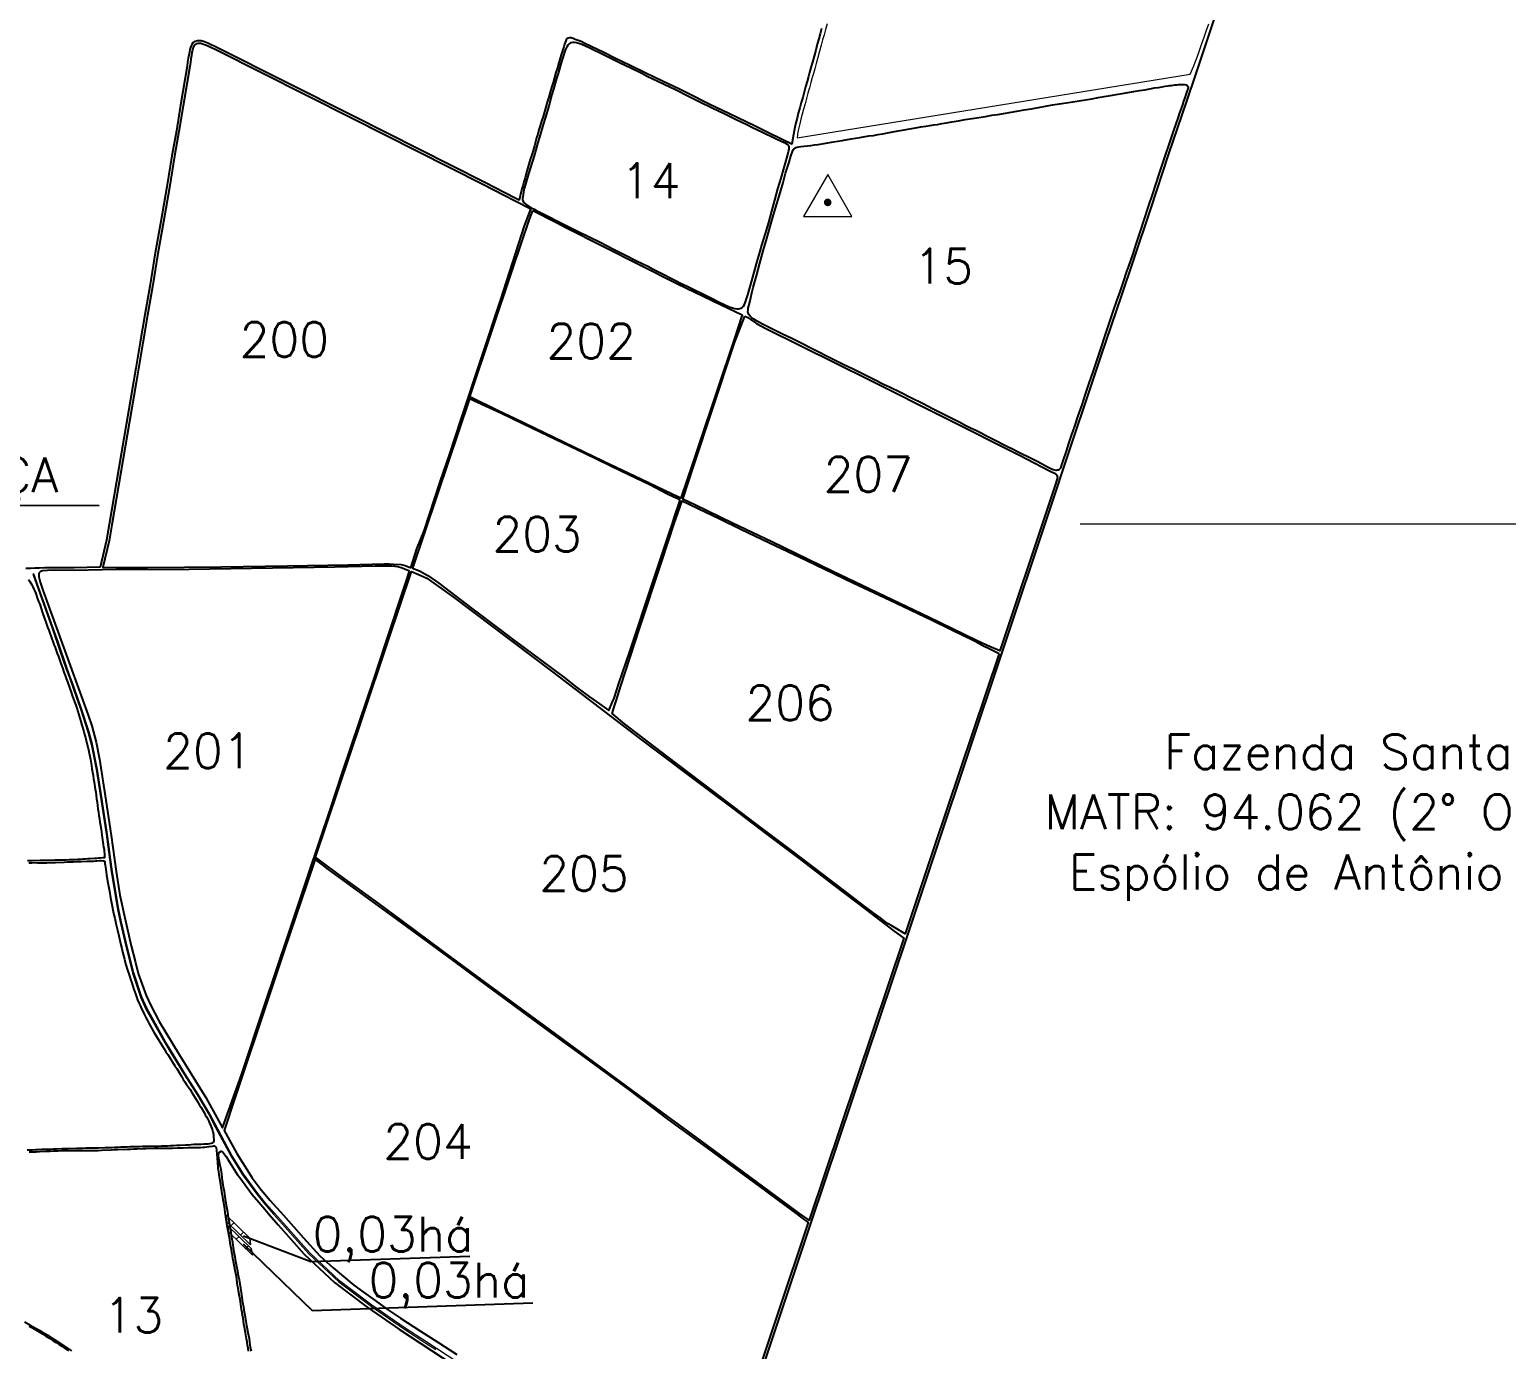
# Model space of a CAD drawing. Extents: x 737683 to 746083, y 7801653 to 7813533.
# Drawn here: x 740887 to 743097, y 7805790 to 7807765 of the extents above; entities that cross this region are included whole.
import ezdxf
from ezdxf.enums import TextEntityAlignment as Align

# ---------------------------------------------------------------- set-up
doc = ezdxf.new("R2010")
doc.units = 0
doc.header["$MEASUREMENT"] = 0
for name, color, linetype in [('0114000479', 1, 'Continuous'), ('0114000479011', 5, 'Continuous'), ('0114000479012', 5, 'Continuous'), ('0114000479013', 5, 'Continuous'), ('0114000479014', 5, 'Continuous'), ('0114000479015', 5, 'Continuous'), ('0114000479173', 5, 'Continuous'), ('0114000479200', 5, 'Continuous'), ('0114000479201', 5, 'Continuous'), ('0114000479202', 5, 'Continuous'), ('0114000479203', 5, 'Continuous'), ('0114000479204', 5, 'Continuous'), ('0114000479205', 5, 'Continuous'), ('0114000479206', 5, 'Continuous'), ('0114000479207', 5, 'Continuous'), ('CANAL VINHAÇA', 7, 'Continuous'), ('TEXTO', 7, 'Continuous'), ('TEXTO CONFRONTANTES', 7, 'Continuous'), ('TEXTO_NUN_TAL', 7, 'Continuous')]:
    doc.layers.add(name, color=color, linetype=linetype)
for name, color, linetype, lineweight in [('0114000479187', 5, 'Continuous', 9), ('MALHA', 253, 'Continuous', 9), ('TEXTO_DIVERSOS', 7, 'Continuous', 5)]:
    doc.layers.add(name, color=color, linetype=linetype, lineweight=lineweight)
doc.styles.add('ROMANS', font='romans')
doc.styles.add('SIMPLEX', font='simplex', dxfattribs={"height": 0.2})

msp = doc.modelspace()

# ---------------------------------------------------------------- hatches: boundary and pattern name
at = {"layer": 'MALHA', "linetype": 'ByBlock'}
h = msp.add_hatch(dxfattribs=at)
h.set_pattern_fill('ANSI31', color=3, scale=160)
h.set_pattern_definition([(45, (-4.094, -6.242), (-14.142135624, 14.142135624), [])])
h.paths.add_polyline_path([(741180.5, 7805991.5), (741181.7, 7805984.7), (741182.3, 7805981), (741218, 7805946.1), (741216.7, 7805956.2)])
h.paths.add_polyline_path([(741183.1, 7805976), (741184.2, 7805969.9), (741184.9, 7805965.9), (741220.7, 7805930.9), (741218.9, 7805941.1)])

# ---------------------------------------------------------------- linework, layer by layer
at = {"linetype": 'ByBlock'}
for points in [[(740597.4, 7806933.4), (740425.8, 7807054.8), (740991.4, 7807053.2)], [(741206.7, 7805947.9), (741310, 7805848.3), (741640.4, 7805859.4)], [(741207.6, 7805960), (741308.1, 7805921.6), (741546.3, 7805929.6)]]:
    msp.add_lwpolyline(points, dxfattribs=at)
at = {"layer": '0114000479'}
for points in [[(741964.9, 7805704.3), (742057.6, 7805981.3), (742199.9, 7806406.1), (742244.4, 7806539.2), (742341.6, 7806829.8), (742415.1, 7807049.3), (742427.1, 7807085.2), (742429.8, 7807094.8), (742488.3, 7807269.4), (742489.3, 7807272.5), (742490.9, 7807277), (742521.6, 7807367.9), (742538.8, 7807418.4), (742565, 7807496.9), (742591.7, 7807577.8), (742619.1, 7807658), (742632.6, 7807698.2), (742634.1, 7807702.7), (742641, 7807723.3), (742673.1, 7807820)], [(742072.6, 7807766.8), (742070.4, 7807759), (742068.2, 7807751.6), (742066.1, 7807743.4), (742063.7, 7807734.6), (742061.3, 7807725.3), (742058.7, 7807716.3), (742056.5, 7807708.3), (742054.4, 7807701.3), (742052.8, 7807695.2), (742050.7, 7807687.6), (742048.4, 7807679.5), (742046.3, 7807671.5), (742044.2, 7807663.8), (742042.1, 7807656), (742039.8, 7807648.1), (742037.6, 7807640.2), (742035.7, 7807632.6), (742034, 7807625.6), (742032.5, 7807619.3), (742031.3, 7807613.6), (742030.3, 7807608.2), (742028.1, 7807593.8), (742012.7, 7807601.2), (741993.2, 7807610.9), (741971, 7807621.7), (741948.3, 7807632.6), (741932.7, 7807640.1), (741916.6, 7807647.8), (741900.5, 7807655.9), (741876, 7807668), (741859.6, 7807675.9), (741834.5, 7807688), (741809.3, 7807700.3), (741785, 7807712.1), (741763.9, 7807722.2), (741745.6, 7807731.3), (741728.7, 7807739.6), (741717.2, 7807745.1), (741712.5, 7807747.3), (741708.2, 7807749.2), (741703.9, 7807750.6), (741700.6, 7807751.9), (741697.7, 7807752.7), (741695, 7807752.9), (741693, 7807752.3), (741691.4, 7807751.3), (741690.3, 7807750), (741689.5, 7807748.3), (741688.7, 7807746.2), (741687.7, 7807743.3), (741686.6, 7807739.6), (741685.1, 7807734.8), (741683.4, 7807728.9), (741681.4, 7807722.3), (741679.3, 7807715.3), (741677.2, 7807708.1), (741675, 7807700.9), (741672.8, 7807693.6), (741670.7, 7807686.1), (741668.4, 7807678.8), (741666.2, 7807671.4), (741664.1, 7807664), (741662, 7807656.7), (741659.8, 7807649.4), (741657.6, 7807642.2), (741655.6, 7807635), (741653.5, 7807628.1), (741651.5, 7807621.4), (741649.5, 7807615), (741647.7, 7807608.9), (741646, 7807603.1), (741644.3, 7807597.4), (741642.6, 7807591.2), (741640.7, 7807584.5), (741638.7, 7807577.7), (741636.6, 7807570.8), (741634.6, 7807563.9), (741632.5, 7807556.9), (741630.6, 7807550.1), (741628.7, 7807543.5), (741627, 7807537.3), (741625.4, 7807531.6), (741624, 7807526.7), (741623.1, 7807522.8), (741619.7, 7807509.9), (741614.7, 7807512.4), (741567.5, 7807537.1), (741371.9, 7807635.8), (741168.6, 7807738), (741153.8, 7807744.9), (741149.1, 7807747), (741143.9, 7807748.6), (741138.7, 7807748.6), (741135, 7807747.6), (741131.7, 7807745.6), (741129.8, 7807742.9), (741128.3, 7807740), (741127.1, 7807735.5), (741126.3, 7807731.6), (741125.4, 7807727.2), (741124.7, 7807722.3), (741123.8, 7807716.7), (741122.9, 7807710.4), (741113.1, 7807652), (741106.9, 7807613.5), (741100.1, 7807576.3), (741092.8, 7807529.7), (741083.8, 7807478.1), (741075.4, 7807431), (741067.6, 7807383.7), (741059.8, 7807338.5), (741052.9, 7807297.3), (741046.2, 7807258.6), (741042.6, 7807238), (741006.2, 7807024.5), (741002.2, 7807001), (740992.8, 7806960.7), (740954, 7806959.9), (740917.3, 7806959.6), (740910, 7806959.6), (740902.2, 7806959.4), (740895.1, 7806959.2), (740888.4, 7806958.9), (740881.8, 7806958.9)], [(740886.4, 7805824.8), (740891.5, 7805822), (740896.5, 7805819.1), (740901.5, 7805816.2), (740906.5, 7805813), (740911.6, 7805809.7), (740916.8, 7805806.5), (740921.9, 7805803.4), (740926.9, 7805800.2), (740931.7, 7805797.1), (740936.4, 7805794), (740941, 7805790.8), (740945.5, 7805787.6)]]:
    msp.add_lwpolyline(points, dxfattribs=at)
at = {"layer": '0114000479011', "color": 5, "elevation": 558.9}
msp.add_lwpolyline([(740885.8, 7806942), (740887.6, 7806939.4), (740889.3, 7806936.7), (740890.8, 7806934), (740892.3, 7806931.1), (740893.8, 7806927.9), (740895.1, 7806924.6), (740896.4, 7806921), (740899.3, 7806913.3), (740900.8, 7806909.3), (740902.4, 7806905.2), (740906.7, 7806892.4), (740909.6, 7806883.9), (740911, 7806879.6), (740912.6, 7806875.3), (740914.2, 7806870.9), (740915.8, 7806866.5), (740917.4, 7806862.1), (740919, 7806857.7), (740923.7, 7806844.7), (740925.4, 7806840.4), (740927.1, 7806836), (740928.7, 7806831.6), (740930.3, 7806827.1), (740931.8, 7806822.6), (740933.5, 7806818), (740936.9, 7806808.5), (740938.7, 7806803.6), (740940.4, 7806798.7), (740942.1, 7806793.9), (740944, 7806788.9), (740947.5, 7806778.9), (740949.4, 7806773.8), (740951.2, 7806768.8), (740954.6, 7806758.9), (740956.2, 7806754.1), (740957.8, 7806749.4), (740959.3, 7806744.6), (740962.3, 7806734.5), (740963.8, 7806729.5), (740965.5, 7806724.3), (740968.3, 7806714.9), (740969.5, 7806710.4), (740970.7, 7806705.9), (740971.9, 7806701.3), (740973, 7806696.5), (740974.3, 7806691.9), (740975.5, 7806687.1), (740976.5, 7806682.3), (740977.3, 7806677.6), (740978.2, 7806672.8), (740979.7, 7806663.7), (740980.5, 7806658.9), (740981.4, 7806653.9), (740982.2, 7806648.9), (740983, 7806643.8), (740983.8, 7806638.7), (740985.6, 7806628.6), (740986.3, 7806623.7), (740987, 7806618.8), (740987.5, 7806614), (740988.2, 7806609.1), (740988.8, 7806604), (740989.5, 7806599), (740990.2, 7806594), (740991, 7806589.1), (740991.8, 7806584), (740992.6, 7806579.1), (740993.2, 7806574.1), (740994.6, 7806564.4), (740995.4, 7806559.6), (740997.4, 7806545.6), (740998, 7806541.5), (740998.6, 7806537.9), (740999, 7806534.5), (740999.4, 7806531.5), (740999.5, 7806529.1), (740999.5, 7806527.5), (740999.4, 7806525.8), (740998.8, 7806525.7), (740997.8, 7806525.6), (740996.7, 7806525.5), (740992.8, 7806525.1), (740990.1, 7806524.9), (740987.2, 7806524.8), (740984.4, 7806524.7), (740977.7, 7806524.2), (740974.2, 7806524), (740970.6, 7806523.7), (740967, 7806523.4), (740963.4, 7806523.1), (740959.4, 7806523), (740955.4, 7806522.8), (740951.1, 7806522.6), (740946.6, 7806522.6), (740942.1, 7806522.3), (740937.6, 7806522.1), (740933.3, 7806522), (740929.1, 7806522), (740925, 7806521.9), (740921, 7806521.7), (740917.1, 7806521.6), (740913.3, 7806521.5), (740909.8, 7806521.5), (740906.6, 7806521.5), (740903.1, 7806521.4), (740891.4, 7806521.2), (740887.6, 7806521.3), (740884, 7806521.3)], dxfattribs=at)
at = {"layer": '0114000479012', "color": 5, "elevation": 538.4}
msp.add_lwpolyline([(740886, 7806518.2), (740890.4, 7806518.3), (740894.8, 7806518.4), (740899.3, 7806518.3), (740908.3, 7806518.2), (740912.9, 7806518.3), (740921.7, 7806518.6), (740926, 7806518.7), (740939.1, 7806519.3), (740943.5, 7806519.5), (740948, 7806519.7), (740952.4, 7806519.8), (740956.8, 7806519.9), (740965.1, 7806520.2), (740972.8, 7806520.5), (740976.6, 7806520.6), (740980, 7806520.8), (740983, 7806520.8), (740985.9, 7806521), (740988.6, 7806521.1), (740992.4, 7806521.4), (740994.2, 7806521.5), (740997.1, 7806521.3), (740998.5, 7806521.2), (740999.5, 7806520.4), (740999.6, 7806519.1), (740999.9, 7806517.3), (741000.4, 7806514.7), (741000.8, 7806511.7), (741001.3, 7806508.1), (741001.9, 7806504.3), (741002.5, 7806500.2), (741004, 7806490.6), (741004.7, 7806485.6), (741005.6, 7806480.6), (741006.7, 7806475.6), (741008.4, 7806465.7), (741010.3, 7806455.7), (741012.3, 7806445.4), (741013.4, 7806440.3), (741014.6, 7806435.2), (741015.8, 7806430.2), (741017, 7806425.5), (741018.9, 7806417.2), (741020.9, 7806408.8), (741021.9, 7806404.5), (741023.9, 7806395.2), (741025.1, 7806390.1), (741026.4, 7806384.8), (741027.8, 7806379.5), (741029.2, 7806374.1), (741030.5, 7806369.1), (741031.8, 7806364), (741033.2, 7806359.2), (741036.1, 7806350.4), (741038.8, 7806342.3), (741040.1, 7806338.4), (741042.6, 7806330.2), (741045.5, 7806321.8), (741047.1, 7806317.4), (741048.9, 7806313.1), (741050.9, 7806308.7), (741052.9, 7806304.4), (741054.8, 7806299.8), (741057.1, 7806295.3), (741059.3, 7806290.8), (741061.4, 7806286.5), (741063.6, 7806282.2), (741065.9, 7806277.9), (741068.4, 7806273.5), (741070.9, 7806269), (741073.4, 7806264.7), (741080.9, 7806251.7), (741083.5, 7806247.5), (741086.1, 7806243.6), (741088.6, 7806239.5), (741091.3, 7806235.4), (741094.1, 7806231.3), (741096.7, 7806227.2), (741104.6, 7806214.4), (741107.4, 7806210.1), (741112.7, 7806201.8), (741115.1, 7806197.8), (741117.3, 7806194), (741119.7, 7806190.3), (741122.2, 7806186.3), (741124.8, 7806182.4), (741127.3, 7806178.7), (741129.9, 7806174.6), (741134.8, 7806166.5), (741137.3, 7806162.5), (741141.7, 7806155.3), (741143.8, 7806151.8), (741146, 7806148.2), (741148.3, 7806144.4), (741150.2, 7806141.1), (741152, 7806137.8), (741153.8, 7806134.6), (741155.3, 7806131.5), (741156.7, 7806128.5), (741157.9, 7806125.8), (741158.9, 7806123.1), (741159.9, 7806120.5), (741160.4, 7806119.2), (741161, 7806117.3), (741161.4, 7806115.7), (741161.8, 7806113.9), (741162, 7806112.8), (741162.3, 7806111.4), (741162.4, 7806109.7), (741162.5, 7806108.2), (741162.7, 7806107.2), (741163.1, 7806105.2), (741163.2, 7806102.2), (741162.1, 7806099.6), (741161.1, 7806098.4), (741159.1, 7806097.8), (741156.7, 7806097.3), (741154.2, 7806097.1), (741151.1, 7806096.9), (741147.8, 7806096.8), (741144.2, 7806096.7), (741140.4, 7806096.6), (741136.7, 7806096.5), (741132.9, 7806096.3), (741129.1, 7806096.1), (741125, 7806095.7), (741120.7, 7806095.4), (741111.9, 7806095), (741107.3, 7806094.8), (741102.6, 7806094.6), (741098, 7806094.3), (741093.5, 7806094.2), (741089.1, 7806093.9), (741084.6, 7806093.8), (741079.9, 7806093.6), (741075.1, 7806093.5), (741070.3, 7806093.6), (741065.5, 7806093.6), (741060.8, 7806093.4), (741056.2, 7806093.3), (741051.7, 7806093.2), (741047.2, 7806093.1), (741042.5, 7806092.9), (741037.8, 7806092.8), (741033.1, 7806092.7), (741028.6, 7806092.6), (741024, 7806092.4), (741019.4, 7806092.1), (741014.6, 7806091.9), (741009.6, 7806091.6), (741004.6, 7806091.5), (740999.9, 7806091.3), (740990.6, 7806091.1), (740985.9, 7806091.1), (740976.3, 7806090.9), (740971.5, 7806090.8), (740967, 7806090.7), (740962.5, 7806090.5), (740958, 7806090.5), (740944.9, 7806090.1), (740940.4, 7806090), (740936, 7806090), (740927.3, 7806089.5), (740923, 7806089.4), (740918.5, 7806089.2), (740914, 7806089.1), (740909.5, 7806089), (740905.2, 7806088.8), (740900.6, 7806088.6), (740896.2, 7806088.4), (740891.8, 7806088.2), (740883.4, 7806088)], dxfattribs=at)
at = {"layer": '0114000479013', "color": 5, "elevation": 557.9}
for points in [[(741214.9, 7805787.4), (741214.2, 7805791.8), (741213.4, 7805796.3), (741212.6, 7805801), (741211.8, 7805805.6), (741210.2, 7805814.5), (741208.8, 7805823.1), (741208.1, 7805827.5), (741206.8, 7805836.5), (741206, 7805841), (741205.3, 7805845.3), (741204.5, 7805849.5), (741203.5, 7805857.1), (741203, 7805860.8), (741202.3, 7805864.9), (741201.6, 7805869.1), (741200.1, 7805877.6), (741199.3, 7805881.7), (741198.5, 7805885.7), (741197.9, 7805889.8), (741196.7, 7805898.7), (741195.9, 7805903.3), (741195, 7805907.9), (741192.5, 7805921.6), (741191.6, 7805926.1), (741190.8, 7805930.4), (741190, 7805934.7), (741189.3, 7805939.2), (741188.4, 7805943.9), (741187.6, 7805948.9), (741186.7, 7805954.2), (741185.8, 7805959.5), (741184.8, 7805964.6), (741183.1, 7805974.6), (741181.5, 7805984.6), (741180, 7805994.7), (741179.2, 7805999.6), (741177.7, 7806009.1), (741177, 7806013.6), (741176.2, 7806018), (741175.5, 7806022.3), (741174.8, 7806026.7), (741174, 7806031.6), (741173.2, 7806036.7), (741172.4, 7806042), (741170.9, 7806051.8), (741170.2, 7806056.1), (741169.6, 7806060.1), (741169.2, 7806063.9), (741168.8, 7806067.6), (741168.7, 7806071.2), (741168.6, 7806074.5), (741168.3, 7806077.5), (741168.1, 7806080.6), (741167.9, 7806083.6), (741167.6, 7806086.3), (741167.4, 7806088.8), (741166.8, 7806091.1), (741165.6, 7806092.8), (741164.4, 7806093.9), (741162.4, 7806093.9), (741160.6, 7806093.7), (741155.7, 7806092.8), (741149.6, 7806092.1), (741146.4, 7806091.9), (741143, 7806091.7), (741139.4, 7806091.7), (741135.6, 7806091.7), (741131.9, 7806091.6), (741128.3, 7806091.6), (741124.7, 7806091.3), (741117.1, 7806091.1), (741113.2, 7806091), (741109.1, 7806090.9), (741100.7, 7806090.6), (741096.6, 7806090.6), (741092.5, 7806090.4), (741088.4, 7806090.4), (741084, 7806090.4), (741074.8, 7806090.3), (741061.1, 7806090), (741056.6, 7806089.9), (741047.6, 7806089.5), (741043, 7806089.4), (741038.3, 7806089.2), (741033.6, 7806089.1), (741019.2, 7806088.4), (741014.4, 7806088.3), (741009.4, 7806088.1), (740994.9, 7806087.4), (740990, 7806087.2), (740975.2, 7806087.1), (740966, 7806087), (740961.3, 7806087.1), (740956, 7806087.2), (740951.5, 7806087), (740941, 7806087), (740935.3, 7806086.9), (740929.5, 7806086.5), (740923.7, 7806086.3), (740917.9, 7806086.1), (740912.4, 7806085.8), (740902, 7806085.3), (740897, 7806085.2), (740891.8, 7806085.2), (740886.6, 7806085.2)], [(740879.7, 7805831.1), (740888.2, 7805826.3), (740892.6, 7805823.8), (740896.9, 7805821.3), (740901.4, 7805818.7), (740905.8, 7805816.2), (740910, 7805813.6), (740914.3, 7805810.9), (740918.6, 7805808.2), (740927.3, 7805802.6), (740932, 7805799.6), (740941.1, 7805793.7), (740945.5, 7805790.7), (740949.8, 7805787.8)]]:
    msp.add_lwpolyline(points, dxfattribs=at)
at = {"layer": '0114000479014'}
msp.add_lwpolyline([(741820.4, 7807406.8), (741837.4, 7807398.3), (741845.8, 7807393.7), (741854.1, 7807389.5), (741862.3, 7807385.4), (741870.4, 7807381.6), (741878.2, 7807377.8), (741885.2, 7807374.4), (741891.6, 7807371.3), (741897.7, 7807368.4), (741903.7, 7807365.4), (741909.9, 7807362.2), (741916.4, 7807358.9), (741928.9, 7807352.7), (741934.4, 7807350.4), (741939, 7807348.7), (741942.7, 7807347.7), (741945.7, 7807347.1), (741948.3, 7807347.3), (741950.2, 7807347.9), (741951.6, 7807348.4), (741952.4, 7807348.8), (741953.4, 7807349.3), (741955.6, 7807351.5), (741957.2, 7807354), (741958.5, 7807357.6), (741960.1, 7807362.4), (741962, 7807368.5), (741964, 7807375.3), (741968.3, 7807389.3), (741975.3, 7807414.9), (741980.8, 7807433.6), (741983.3, 7807442.7), (741988.5, 7807459.9), (741993.3, 7807476.7), (741997.9, 7807493.3), (742002.4, 7807510), (742007.2, 7807526.7), (742012.1, 7807543), (742016.7, 7807558.9), (742020.6, 7807572.9), (742022.1, 7807578.5), (742023.1, 7807582.9), (742023.8, 7807586.1), (742024.2, 7807588.7), (742023.9, 7807590.5), (742022.9, 7807592.4), (742021.3, 7807593.5), (742018.9, 7807594.6), (742015.5, 7807596.3), (742011.9, 7807597.9), (742002.6, 7807602.3), (741984.3, 7807611.2), (741969.3, 7807618.4), (741961.7, 7807622.2), (741944.8, 7807630.1), (741926.9, 7807639), (741908.7, 7807647.7), (741890.5, 7807656.9), (741872.3, 7807665.8), (741854.7, 7807674.5), (741837.1, 7807682.9), (741828.5, 7807686.9), (741820, 7807691.2), (741811.5, 7807695.3), (741803.4, 7807699.4), (741787.1, 7807707.4), (741771, 7807715.2), (741755.2, 7807722.8), (741740.1, 7807730.3), (741732.7, 7807734), (741725.5, 7807737.4), (741719, 7807740.4), (741713.5, 7807742.8), (741709, 7807744.6), (741705.6, 7807745.5), (741702.7, 7807745.9), (741699.7, 7807745.9), (741696.9, 7807745.4), (741694.7, 7807744.1), (741692.8, 7807742.2), (741691, 7807739.3), (741689.3, 7807735.7), (741687.8, 7807731.4), (741686.1, 7807726.3), (741684.1, 7807720.4), (741682.2, 7807713.8), (741680.3, 7807706.7), (741678.4, 7807699.7), (741676, 7807692.2), (741671.4, 7807676.3), (741668.9, 7807668), (741664.1, 7807650.9), (741658.8, 7807632.9), (741655.9, 7807623.4), (741650.1, 7807604.4), (741647.4, 7807594.8), (741644.8, 7807585.4), (741642.1, 7807576.1), (741639.3, 7807567), (741634.1, 7807549.4), (741629.2, 7807533.7), (741627.6, 7807527.3), (741626.6, 7807522.3), (741625.8, 7807518.2), (741625.2, 7807515), (741624.9, 7807512.4), (741625.1, 7807510.1), (741626.2, 7807507.5), (741628.1, 7807505.4), (741630.5, 7807503.3), (741633.7, 7807501.1), (741637.8, 7807498.7), (741642.1, 7807496.4), (741646.5, 7807494), (741651.7, 7807491.6), (741657.6, 7807488.7), (741663.8, 7807485.5), (741677.1, 7807478.6), (741692, 7807471.2), (741708.3, 7807463.2), (741724.5, 7807455.1), (741741.9, 7807446.5), (741759.9, 7807437.2), (741778, 7807428), (741795.5, 7807419.4), (741812.3, 7807411.2)], close=True, dxfattribs=at)
at = {"layer": '0114000479015'}
msp.add_lwpolyline([(742062.1, 7807592.7), (742067.6, 7807593.5), (742078.6, 7807595.3), (742090.5, 7807597.3), (742103.5, 7807599.4), (742116.5, 7807601.7), (742129.6, 7807603.9), (742143.3, 7807606.1), (742150.2, 7807607), (742156.8, 7807608.1), (742163.9, 7807609.3), (742171.2, 7807610.8), (742178.9, 7807612.3), (742187.3, 7807613.8), (742196, 7807615.3), (742204.7, 7807616.9), (742213.2, 7807618.3), (742221.2, 7807619.5), (742228.4, 7807620.7), (742234.7, 7807621.8), (742240.5, 7807622.8), (742246, 7807623.3), (742252.5, 7807624.5), (742259.5, 7807625.6), (742267.6, 7807627.1), (742277.3, 7807628.8), (742287.6, 7807630.5), (742297.8, 7807632.2), (742308, 7807633.7), (742317.9, 7807635.3), (742327.2, 7807637), (742336.1, 7807638.2), (742364.5, 7807643.1), (742375.4, 7807645), (742386.2, 7807646.9), (742397, 7807648.9), (742407.5, 7807650.8), (742418.1, 7807652.6), (742428.4, 7807654.3), (742438.5, 7807655.8), (742448.3, 7807657.3), (742458, 7807658.7), (742467.6, 7807660.2), (742477, 7807661.8), (742486.3, 7807663.4), (742495.6, 7807665.1), (742504.7, 7807666.7), (742513.5, 7807668.3), (742522.3, 7807669.8), (742530.9, 7807671.2), (742539.3, 7807672.6), (742548, 7807674.1), (742556.2, 7807675.3), (742563.8, 7807676.6), (742570.5, 7807677.9), (742576.5, 7807678.8), (742582.1, 7807679.6), (742586.7, 7807680.4), (742591.1, 7807681), (742593.1, 7807681.4), (742596, 7807681.8), (742601.7, 7807682.6), (742604.3, 7807682.8), (742606.5, 7807683.1), (742608.5, 7807683.2), (742610.7, 7807683.2), (742612.7, 7807683.1), (742614.4, 7807683.2), (742616.2, 7807683.2), (742618.2, 7807682.6), (742619.7, 7807681.5), (742620.6, 7807680.2), (742620.9, 7807678.4), (742620.4, 7807675.9), (742619.2, 7807672.4), (742617.6, 7807668.1), (742615.9, 7807663.1), (742614.2, 7807658.1), (742612.5, 7807652.9), (742610.5, 7807647.2), (742608.1, 7807640.5), (742605.4, 7807632.8), (742599, 7807614), (742592.7, 7807594.8), (742586.3, 7807575.6), (742576.8, 7807547.2), (742567.5, 7807519.3), (742561.3, 7807500.7), (742555.3, 7807482), (742549.1, 7807463.7), (742543.3, 7807445.8), (742537.6, 7807428.3), (742531.6, 7807411.2), (742528.9, 7807403.1), (742523.6, 7807387.8), (742518.6, 7807372.9), (742513.9, 7807359.4), (742508.5, 7807343.4), (742502.5, 7807325.5), (742496.5, 7807307.4), (742490.4, 7807289), (742484.2, 7807270.9), (742478.2, 7807253.1), (742472.6, 7807236.2), (742467.1, 7807219.8), (742461.7, 7807203.4), (742456.1, 7807187.3), (742450.9, 7807171.7), (742446.2, 7807157.8), (742442.2, 7807145.6), (742438.3, 7807134.4), (742433.6, 7807120), (742431.2, 7807112.3), (742429.8, 7807109), (742427.9, 7807106.6), (742426.5, 7807105.9), (742425, 7807105.6), (742423.4, 7807105.5), (742421.5, 7807105.7), (742418.8, 7807106.4), (742415.5, 7807107.8), (742411.6, 7807109.8), (742407, 7807112.3), (742401.5, 7807115.3), (742395.1, 7807118.6), (742388.1, 7807122.1), (742380.9, 7807125.7), (742373.5, 7807129.5), (742365.9, 7807133.4), (742358.3, 7807137.2), (742350.6, 7807140.9), (742342.9, 7807144.9), (742335.1, 7807148.9), (742327.1, 7807152.8), (742319.2, 7807156.8), (742311.2, 7807161), (742303.3, 7807165), (742295.5, 7807168.7), (742287.6, 7807172.9), (742279.6, 7807177.1), (742271.6, 7807181.2), (742255.5, 7807189.3), (742239.5, 7807197.1), (742223.3, 7807205.5), (742206.9, 7807213.8), (742190.4, 7807222), (742174.3, 7807230.1), (742166.3, 7807233.8), (742150.5, 7807241.7), (742134.9, 7807249.3), (742119.8, 7807256.9), (742105.7, 7807263.7), (742091.8, 7807270.5), (742084.8, 7807274.1), (742077.7, 7807277.7), (742070.6, 7807281.4), (742063.4, 7807285), (742056.3, 7807288.6), (742042.1, 7807295.7), (742027.8, 7807302.9), (742013.9, 7807309.6), (742000.9, 7807316), (741989, 7807321.9), (741984, 7807324.6), (741979.5, 7807327), (741975, 7807329.4), (741970.9, 7807332), (741967.7, 7807334.3), (741965.4, 7807336.4), (741963.4, 7807338.9), (741962.9, 7807339.7), (741962.4, 7807341.4), (741962.2, 7807343), (741962.4, 7807345.9), (741962.8, 7807348.5), (741965.1, 7807357.4), (741968.3, 7807371.1), (741970.3, 7807379.1), (741975.1, 7807396.5), (741980.1, 7807415.6), (741985.1, 7807434.3), (741990.3, 7807452.7), (741995.6, 7807470.5), (742000.5, 7807487.9), (742005.6, 7807504.5), (742010.4, 7807520.8), (742014.9, 7807536.6), (742018.6, 7807550.5), (742023.8, 7807567), (742026.3, 7807575.6), (742029.2, 7807582.8), (742030.1, 7807585.4), (742031.1, 7807586.6), (742031.8, 7807587.5), (742032.4, 7807588), (742033, 7807588.5), (742033.9, 7807588.9), (742035.7, 7807589.5), (742038.3, 7807590), (742041.6, 7807590.4), (742045.7, 7807590.8), (742050.8, 7807591.4), (742056.3, 7807592)], close=True, dxfattribs=at)
at = {"layer": '0114000479173', "linetype": 'ByBlock'}
msp.add_lwpolyline([(741219.1, 7805787.2), (741218, 7805792.7), (741217.4, 7805797.1), (741216.8, 7805801.1), (741216.2, 7805805.4), (741215.5, 7805809.9), (741214.5, 7805814.8), (741213.5, 7805819.9), (741212.5, 7805825.4), (741211.5, 7805831.4), (741210.3, 7805838.2), (741209, 7805845.4), (741207.8, 7805852.8), (741206.6, 7805860.2), (741205.5, 7805867.6), (741204.4, 7805874.8), (741203.3, 7805881.7), (741202.4, 7805887.9), (741201.3, 7805893.8), (741200.1, 7805900), (741198.8, 7805906.8), (741197.4, 7805914), (741196.1, 7805921.3), (741194.8, 7805928.6), (741193.6, 7805935.5), (741192.4, 7805942.5), (741191.2, 7805949.9), (741190.1, 7805957.4), (741188.9, 7805965), (741187.6, 7805972.4), (741186.3, 7805979.7), (741185.1, 7805987.2), (741183.8, 7805995), (741182.4, 7806002.9), (741181.1, 7806011), (741179.8, 7806018.8), (741178.7, 7806026.1), (741177.6, 7806032.8), (741176.6, 7806039.5), (741175.6, 7806046.2), (741174.7, 7806052.7), (741173.7, 7806058.9), (741172.6, 7806064.9), (741171.5, 7806070.6), (741170.6, 7806075.8), (741170.1, 7806079.9), (741170.3, 7806082.9), (741171.3, 7806085), (741173.7, 7806086.7), (741176.9, 7806084.4), (741179.4, 7806081), (741181.4, 7806078.8), (741183.5, 7806075.3), (741198.5, 7806051.1), (741201.7, 7806047), (741220.1, 7806021.6), (741230.4, 7806010), (741236.4, 7806003), (741241.6, 7805996.7), (741245.8, 7805991.6), (741259, 7805976.3), (741298.3, 7805932.4), (741343.3, 7805890), (741392.3, 7805852.8), (741440.9, 7805819.4), (741520.5, 7805767.4)], dxfattribs=at)
at = {"layer": '0114000479187', "linetype": 'ByBlock'}
msp.add_lwpolyline([(742080.7, 7807773.8), (742078.4, 7807765.2), (742076.1, 7807757.4), (742074, 7807750), (742071.9, 7807741.8), (742069.5, 7807733), (742067, 7807723.7), (742064.4, 7807714.7), (742062.2, 7807706.6), (742060.2, 7807699.7), (742058.5, 7807693.6), (742056.4, 7807686), (742054.2, 7807677.9), (742052, 7807670), (742050, 7807662.2), (742047.8, 7807654.3), (742045.6, 7807646.4), (742043.4, 7807638.6), (742041.5, 7807631.2), (742039.9, 7807624.3), (742038.4, 7807618), (742037.1, 7807612.4), (742036.2, 7807607.3), (742035.7, 7807603.5), (742623.9, 7807698.5), (742629.6, 7807710.9), (742631.8, 7807716.7), (742634.3, 7807723.9), (742637.3, 7807732.6), (742640.9, 7807743), (742644.8, 7807753.8), (742648.5, 7807764.2), (742652.1, 7807774.1)], dxfattribs=at)
at = {"layer": '0114000479200'}
msp.add_lwpolyline([(741457.6, 7806959.9), (741466.7, 7806988.2), (741477.6, 7807015.1), (741501.8, 7807088.2), (741515.5, 7807128.7), (741533.3, 7807182.1), (741564.2, 7807275.4), (741592.6, 7807361.2), (741628.1, 7807471.5), (741637.2, 7807496.4), (741612.9, 7807508.9), (741565.6, 7807533.6), (741370.1, 7807632.2), (741166.8, 7807734.4), (741152.2, 7807741.3), (741147.7, 7807743.2), (741143.3, 7807744.6), (741139.2, 7807744.6), (741136.6, 7807743.9), (741134.5, 7807742.7), (741133.2, 7807740.8), (741132, 7807738.6), (741131, 7807734.6), (741130.2, 7807730.8), (741129.4, 7807726.5), (741128.6, 7807721.7), (741127.8, 7807716.1), (741126.9, 7807709.8), (741117.1, 7807651.3), (741110.8, 7807612.8), (741104, 7807575.7), (741096.7, 7807529.1), (741087.7, 7807477.5), (741079.3, 7807430.3), (741071.5, 7807383.1), (741063.8, 7807337.8), (741056.9, 7807296.6), (741050.1, 7807257.9), (741046.6, 7807237.3), (741010.1, 7807023.9), (741006.1, 7807000.2), (740996.9, 7806960.7), (741016.7, 7806960.1), (741063.7, 7806960.3), (741174, 7806961.3), (741273.1, 7806962.8), (741363.4, 7806964.3), (741418, 7806965.4), (741425.2, 7806965.4), (741431.7, 7806965.3), (741443.3, 7806964.5), (741449.2, 7806962.9), (741457.6, 7806959.9)], close=True, dxfattribs=at)
at = {"layer": '0114000479201'}
msp.add_lwpolyline([(741456, 7806954.9), (741444.8, 7806959.2), (741438.2, 7806961.2), (741429.4, 7806962), (741404.2, 7806962), (741344.1, 7806960.8), (741125.8, 7806957.4), (740996, 7806956.8), (740954, 7806955.9), (740924.7, 7806956), (740913.9, 7806955.7), (740906.4, 7806955), (740903.5, 7806954.2), (740901.5, 7806952.4), (740900.9, 7806951.3), (740901.2, 7806946), (740903.3, 7806938), (740907.3, 7806926.2), (740974.9, 7806739.3), (740980.2, 7806723.1), (740986.8, 7806698.9), (740991.8, 7806673.2), (740995.9, 7806647.2), (741001.1, 7806611.8), (741009.4, 7806559.1), (741016.9, 7806505.3), (741022.2, 7806469.5), (741029.6, 7806435.9), (741039.4, 7806393.8), (741045.5, 7806368.9), (741049.9, 7806352.3), (741061.6, 7806319.3), (741069, 7806303.4), (741081.1, 7806280.4), (741111.1, 7806231), (741150.9, 7806167), (741176.1, 7806121.3), (741204.3, 7806201), (741237.8, 7806301.6), (741275, 7806412.6), (741304.7, 7806500.9), (741336.9, 7806597.6), (741355.2, 7806652.2), (741381, 7806729), (741402.2, 7806792.6), (741420, 7806846.1), (741450, 7806936), (741456, 7806954.9)], close=True, dxfattribs=at)
at = {"layer": '0114000479202'}
msp.add_lwpolyline([(741640.5, 7807494.7), (741675, 7807477), (741689.8, 7807469.3), (741856, 7807385), (741922.1, 7807353.2), (741953.8, 7807338.2), (741941.7, 7807301.5), (741916.4, 7807225.4), (741888.7, 7807143.7), (741879.3, 7807115.1), (741861.9, 7807063.7), (741848.7, 7807069.8), (741802.8, 7807091.9), (741746.2, 7807118.9), (741687.4, 7807147.1), (741613, 7807183), (741587.4, 7807195.2), (741546.3, 7807215.6), (741610.5, 7807407.7), (741635.5, 7807481.4)], close=True, dxfattribs=at)
at = {"layer": '0114000479203'}
msp.add_lwpolyline([(741861, 7807061.1), (741855.4, 7807063.8), (741852.4, 7807065.1), (741841, 7807070.5), (741815.4, 7807083.7), (741773.6, 7807103.8), (741719.1, 7807130.5), (741662.7, 7807157.3), (741626.3, 7807174.5), (741593.4, 7807190.5), (741545.4, 7807212.8), (741497.9, 7807070.5), (741460.3, 7806959), (741470.7, 7806955.3), (741483, 7806948.1), (741499.5, 7806936.7), (741548.8, 7806899.4), (741591.1, 7806867.2), (741612.1, 7806851.5), (741638.6, 7806832.1), (741686.7, 7806795.8), (741706.4, 7806780.7), (741725.1, 7806766.4), (741740.1, 7806756.1), (741754.1, 7806745.9), (741759.4, 7806759.1), (741762, 7806764.5), (741769.2, 7806786.4), (741785.4, 7806834.2), (741819.9, 7806938.4), (741844.9, 7807013), (741848.8, 7807024.5), (741852.5, 7807036), (741861, 7807061.1)], close=True, dxfattribs=at)
at = {"layer": '0114000479204'}
msp.add_lwpolyline([(741961.1, 7805705.6), (742052.9, 7805979.8), (742043.3, 7805986.6), (742034.9, 7805993), (742018.1, 7806005.6), (741979.7, 7806034.3), (741942, 7806061.7), (741909.8, 7806085.3), (741842, 7806135), (741785.7, 7806177.8), (741712.9, 7806231.3), (741674.9, 7806258.8), (741561.4, 7806341.8), (741520.4, 7806372.3), (741444.2, 7806428.4), (741334.6, 7806508.3), (741314.4, 7806523.7), (741302, 7806486.7), (741268.2, 7806386.8), (741232.8, 7806280.5), (741208.5, 7806207.6), (741195, 7806167.5), (741178.2, 7806117.5), (741197.3, 7806083.1), (741220.5, 7806046.5), (741232.5, 7806030.8), (741246.9, 7806013.2), (741267.1, 7805990.6), (741297.3, 7805956.9), (741321.6, 7805930), (741341.3, 7805911.7), (741372.6, 7805886.2), (741386.7, 7805875.6), (741404.3, 7805862.8), (741422.7, 7805849.8), (741442.2, 7805836.6), (741472.1, 7805817), (741498.1, 7805800.6), (741526.8, 7805782)], dxfattribs=at)
at = {"layer": '0114000479205'}
msp.add_lwpolyline([(741315.3, 7806526.5), (741383.8, 7806730.9), (741424.2, 7806851.8), (741458.6, 7806954), (741468.3, 7806950.3), (741481.6, 7806944.4), (741521.5, 7806915.9), (741669.7, 7806803.8), (741800.9, 7806703.9), (741905.2, 7806625.2), (741936.5, 7806601.8), (741989, 7806562), (742041.1, 7806523), (742090.9, 7806484.5), (742138.4, 7806449), (742181.2, 7806415.8), (742195.4, 7806405.2), (742054.1, 7805983.5), (742039.6, 7805993), (742026, 7806003.3), (741995.3, 7806025.7), (741944.2, 7806063.4), (741890.7, 7806102.8), (741840.9, 7806139.5), (741789.8, 7806177), (741731.1, 7806220.2), (741664.8, 7806268.9), (741616.6, 7806304.4), (741566.2, 7806341.6), (741505, 7806386.6), (741444.6, 7806431.2), (741408.5, 7806458), (741358.1, 7806494.5), (741330.9, 7806514.7), (741315.3, 7806526.5)], close=True, dxfattribs=at)
at = {"layer": '0114000479206'}
msp.add_lwpolyline([(742338, 7806831.6), (742240.6, 7806540.4), (742197.6, 7806412), (742177.5, 7806423.6), (742172.3, 7806427), (742166.7, 7806431), (742161, 7806435.2), (742149.4, 7806443.8), (742137.4, 7806452.9), (742104.8, 7806477.6), (742031.5, 7806533.5), (741973.6, 7806577.2), (741910.7, 7806625), (741841, 7806677.9), (741777.6, 7806726.1), (741759.1, 7806741.7), (741763.1, 7806754.6), (741764.9, 7806760.6), (741771.8, 7806782.8), (741800.1, 7806868.9), (741833.6, 7806969.4), (741852, 7807025.9), (741855.1, 7807034.4), (741863.7, 7807059.9), (741873.2, 7807055.4), (741888.9, 7807048), (741919.3, 7807033.4), (741951.8, 7807017.5), (741994.6, 7806997.3), (742049.5, 7806971), (742119.8, 7806937), (742175.3, 7806911.1), (742237.8, 7806881.1), (742288.1, 7806856.9), (742295.5, 7806853.2), (742302.1, 7806849.7), (742313.7, 7806843.6), (742323.5, 7806838.8), (742338, 7806831.6)], close=True, dxfattribs=at)
at = {"layer": '0114000479207'}
msp.add_lwpolyline([(741957.5, 7807336.4), (741962, 7807334.3), (741967.4, 7807330.2), (741975.3, 7807325.2), (741988, 7807318.6), (742146.1, 7807240.2), (742367.7, 7807128.6), (742414.8, 7807104.5), (742421, 7807101.3), (742423.1, 7807099.8), (742424.5, 7807098.4), (742425.6, 7807094.7), (742423.2, 7807086.4), (742411.3, 7807050.6), (742339.2, 7806835.2), (742326.1, 7806840.8), (742319.5, 7806843.9), (742304.5, 7806850.9), (742233.5, 7806885.4), (742156, 7806922.3), (742088.1, 7806954.9), (741998, 7806998.8), (741939.2, 7807026.7), (741883.7, 7807053.7), (741864.6, 7807062.5), (741880.9, 7807111.1), (741939.4, 7807287.6), (741942.3, 7807296.5)], close=True, dxfattribs=at)
at = {"layer": 'CANAL VINHAÇA', "linetype": 'Continuous', "lineweight": 0}
msp.add_lwpolyline([(741527.9, 7805770.4), (741496.1, 7805791.2), (741480, 7805801.7), (741448, 7805822.6), (741399.6, 7805855.9), (741367.2, 7805880.4), (741351.1, 7805892.6), (741306.7, 7805934.5), (741293.5, 7805948.9), (741267.1, 7805978.7), (741253.9, 7805993.6), (741241, 7806008.3), (741228.8, 7806023.2), (741207.5, 7806052.4), (741190.6, 7806079.8), (741183.4, 7806092.3), (741164.3, 7806128.6), (741157.1, 7806142.5), (741139.5, 7806171.9), (741120.2, 7806202.4), (741101, 7806233.7), (741091.2, 7806249.7), (741063.1, 7806300.1), (741055.1, 7806317.7), (741043.1, 7806353.8), (741033.9, 7806391.3), (741024.9, 7806429.7), (741020.7, 7806448.7), (741011.2, 7806504.9), (741008.7, 7806523.2), (741003.7, 7806561.1), (740997.7, 7806600), (740994.6, 7806619.7), (740988.8, 7806658), (740981.3, 7806695.9), (740976.5, 7806714.1), (740965.1, 7806748.9), (740959.3, 7806765.3), (740953.8, 7806781), (740948.7, 7806795.5), (740943.6, 7806809.5), (740938.9, 7806822.8), (740934.5, 7806835.7), (740930.5, 7806847.7), (740926.4, 7806859.1), (740922.6, 7806869.7), (740893.8, 7806950.9), (740891.9, 7806950.2), (740920.8, 7806869), (740924.5, 7806858.5), (740928.6, 7806847), (740932.7, 7806835), (740937, 7806822.2), (740941.7, 7806808.8), (740946.8, 7806794.8), (740951.9, 7806780.3), (740957.4, 7806764.7), (740963.2, 7806748.2), (740974.6, 7806713.6), (740979.4, 7806695.4), (740986.8, 7806657.6), (740992.7, 7806619.3), (740995.7, 7806599.7), (741001.7, 7806560.8), (741006.7, 7806523), (741009.2, 7806504.6), (741018.8, 7806448.3), (741023, 7806429.3), (741032, 7806390.9), (741041.1, 7806353.2), (741053.2, 7806317), (741061.3, 7806299.2), (741089.4, 7806248.7), (741099.3, 7806232.6), (741118.5, 7806201.4), (741137.8, 7806170.8), (741155.3, 7806141.5), (741162.5, 7806127.7), (741181.7, 7806091.3), (741188.9, 7806078.7), (741205.8, 7806051.3), (741227.2, 7806022), (741239.5, 7806007), (741252.4, 7805992.2), (741265.6, 7805977.3), (741292, 7805947.5), (741305.3, 7805933.1), (741349.8, 7805891.1), (741366, 7805878.8), (741398.4, 7805854.3), (741446.9, 7805820.9), (741478.9, 7805800), (741495.1, 7805789.6)], dxfattribs=at)
at = {"layer": 'MALHA'}
msp.add_lwpolyline([(743800.3, 7807025), (742459.7, 7807025)], dxfattribs=at)
at = {"layer": 'MALHA', "linetype": 'ByBlock'}
for points in [[(741180.5, 7805991.5), (741216.7, 7805956.2)], [(741182.3, 7805981), (741218, 7805946.1)], [(741183.1, 7805976), (741218.9, 7805941.1)], [(741184.9, 7805965.9), (741220.7, 7805930.9)], [(741216.7, 7805956.2), (741218, 7805946.1)], [(741218.9, 7805941.1), (741220.7, 7805930.9)]]:
    msp.add_lwpolyline(points, dxfattribs=at)
for points in [[(741180.5, 7805991.5), (741181.7, 7805984.7), (741182.3, 7805981), (741218, 7805946.1), (741216.7, 7805956.2)], [(741183.1, 7805976), (741184.2, 7805969.9), (741184.9, 7805965.9), (741220.7, 7805930.9), (741218.9, 7805941.1)]]:
    msp.add_lwpolyline(points, close=True, dxfattribs=at)
at = {"layer": 'TEXTO', "color": 7, "lineweight": 9, "flags": 128}
msp.add_lwpolyline([(742045.5, 7807485.7), (742117.8, 7807485.7), (742081.6, 7807548.3)], close=True, dxfattribs=at)
at = {"layer": 'TEXTO', "color": 7, "lineweight": 9, "const_width": 5.65, "flags": 128}
msp.add_lwpolyline([(742078.8, 7807506.6, -1), (742084.5, 7807506.6, -1)], format="xyb", close=True, dxfattribs=at)

# ---------------------------------------------------------------- texts
at = {"layer": 'TEXTO CONFRONTANTES', "linetype": 'Continuous', "style": 'SIMPLEX'}
for s, p in [('Fazenda Santa Albertina', (743013.2, 7806684.4)), ('MATR: 94.062 (2° ORI - Uberaba)', (743013.2, 7806594.4)), ('Espólio de Antônio Paula Abate ', (743013.2, 7806504.4))]:
    msp.add_text(s, height=52, dxfattribs=at).set_placement(p, align=Align.MIDDLE_CENTER)
at = {"layer": 'TEXTO_DIVERSOS', "style": 'ROMANS'}
for s, p in [('TANQUE VINHAÇA', (740346.2, 7807072.7)), ('0,03há', (741310.7, 7805936.4)), ('0,03há', (741394.5, 7805867.5))]:
    msp.add_text(s, height=52, dxfattribs=at).set_placement(p)
at = {"layer": 'TEXTO_NUN_TAL', "style": 'ROMANS'}
for s, p in [('14', (741772, 7807513.1)), ('15', (742210, 7807385.2)), ('200', (741201.6, 7807275.4)), ('202', (741660.8, 7807273.1)), ('207', (742075.5, 7807073.6)), ('203', (741579.9, 7806984.2)), ('206', (741958.5, 7806731.4)), ('201', (741087.1, 7806659.7)), ('205', (741650, 7806476.3)), ('204', (741416.6, 7806075.1)), ('13', (740998, 7805814.9))]:
    msp.add_text(s, height=52, dxfattribs=at).set_placement(p)

doc.saveas('drawing.dxf')
